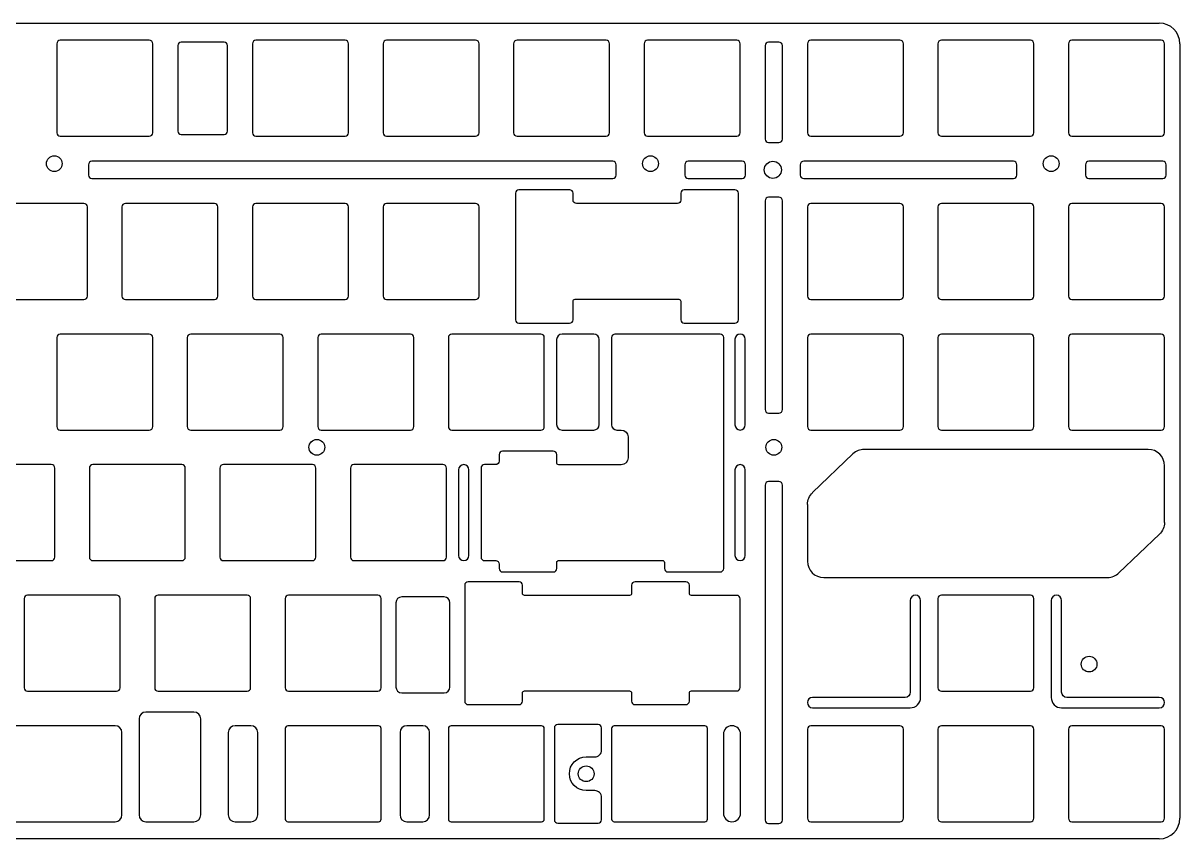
# Model space of a CAD drawing. Header units: millimetres. Extents: x 60 to 407, y 59 to 178.
# Drawn here: x 238.7 to 407.5, y 59.4 to 178.4 of the extents above; entities that cross this region are included whole.
import ezdxf

# ---------------------------------------------------------------- set-up
doc = ezdxf.new("R2010")
doc.units = ezdxf.units.MM
doc.header["$MEASUREMENT"] = 0

msp = doc.modelspace()

# ---------------------------------------------------------------- linework, layer by layer
for p, q in [((63.34, 178.42), (371.51, 178.42)), ((371.51, 178.42), (375.85, 178.42)), ((375.85, 178.42), (404.46, 178.42)), ((257.08, 175.92), (244.08, 175.92)), ((267.99, 175.65), (261.73, 175.65)), ((285.64, 175.92), (272.64, 175.92)), ((304.69, 175.92), (291.69, 175.92)), ((323.74, 175.92), (310.74, 175.92)), ((342.79, 175.92), (329.79, 175.92)), ((348.95, 175.65), (347.45, 175.65)), ((366.61, 175.92), (353.61, 175.92)), ((385.66, 175.92), (372.66, 175.92)), ((404.71, 175.92), (391.71, 175.92)), ((243.58, 175.42), (243.58, 162.42)), ((257.58, 162.42), (257.58, 175.42)), ((261.23, 175.15), (261.23, 162.68)), ((268.49, 162.68), (268.49, 175.15)), ((272.14, 175.42), (272.14, 162.42)), ((286.14, 162.42), (286.14, 175.42)), ((291.19, 175.42), (291.19, 162.42)), ((305.19, 162.42), (305.19, 175.42)), ((310.24, 175.42), (310.24, 162.42)), ((324.24, 162.42), (324.24, 175.42)), ((329.29, 175.42), (329.29, 162.42)), ((343.29, 162.42), (343.29, 175.42)), ((346.95, 175.15), (346.95, 161.51)), ((349.45, 161.51), (349.45, 175.15)), ((353.11, 175.42), (353.11, 162.42)), ((367.11, 162.42), (367.11, 175.42)), ((372.16, 175.42), (372.16, 162.42)), ((386.16, 162.42), (386.16, 175.42)), ((391.21, 175.42), (391.21, 162.42)), ((405.21, 162.42), (405.21, 175.42)), ((407.46, 175.42), (407.46, 62.41)), ((261.73, 162.18), (267.99, 162.18)), ((244.08, 161.92), (257.08, 161.92)), ((272.64, 161.92), (285.64, 161.92)), ((291.69, 161.92), (304.69, 161.92)), ((310.74, 161.92), (323.74, 161.92)), ((329.79, 161.92), (342.79, 161.92)), ((347.45, 161.01), (348.95, 161.01)), ((353.61, 161.92), (366.61, 161.92)), ((372.66, 161.92), (385.66, 161.92)), ((391.71, 161.92), (404.71, 161.92)), ((248.21, 157.76), (248.21, 156.26)), ((324.71, 158.26), (248.71, 158.26)), ((325.21, 156.26), (325.21, 157.76)), ((335.21, 157.76), (335.21, 156.26)), ((343.57, 158.26), (335.71, 158.26)), ((344.07, 156.26), (344.07, 157.76)), ((352.07, 157.76), (352.07, 156.26)), ((383.18, 158.26), (352.57, 158.26)), ((383.68, 156.26), (383.68, 157.76)), ((393.68, 157.76), (393.68, 156.26)), ((404.96, 158.26), (394.18, 158.26)), ((405.46, 156.26), (405.46, 157.76)), ((248.71, 155.76), (324.71, 155.76)), ((335.71, 155.76), (343.57, 155.76)), ((352.57, 155.76), (383.18, 155.76)), ((394.18, 155.76), (404.96, 155.76)), ((318.42, 154.09), (311, 154.09)), ((342.54, 154.09), (335.12, 154.09)), ((247.54, 152.1), (234.54, 152.1)), ((266.59, 152.1), (253.59, 152.1)), ((285.64, 152.1), (272.64, 152.1)), ((304.69, 152.1), (291.69, 152.1)), ((310.5, 153.6), (310.5, 135.14)), ((318.91, 152.6), (318.91, 153.6)), ((334.13, 152.1), (319.41, 152.1)), ((334.63, 153.6), (334.63, 152.6)), ((343.03, 135.14), (343.03, 153.6)), ((346.95, 152.51), (346.95, 122.03)), ((348.95, 153.01), (347.45, 153.01)), ((349.45, 122.03), (349.45, 152.51)), ((366.61, 152.1), (353.61, 152.1)), ((385.66, 152.1), (372.66, 152.1)), ((404.71, 152.1), (391.71, 152.1)), ((248.04, 138.6), (248.04, 151.6)), ((253.09, 151.6), (253.09, 138.6)), ((267.09, 138.6), (267.09, 151.6)), ((272.14, 151.6), (272.14, 138.6)), ((286.14, 138.6), (286.14, 151.6)), ((291.19, 151.6), (291.19, 138.6)), ((305.19, 138.6), (305.19, 151.6)), ((353.11, 151.6), (353.11, 138.6)), ((367.11, 138.6), (367.11, 151.6)), ((372.16, 151.6), (372.16, 138.6)), ((386.16, 138.6), (386.16, 151.6)), ((391.21, 151.6), (391.21, 138.6)), ((405.21, 138.6), (405.21, 151.6)), ((234.54, 138.1), (247.54, 138.1)), ((253.59, 138.1), (266.59, 138.1)), ((272.64, 138.1), (285.64, 138.1)), ((291.69, 138.1), (304.69, 138.1)), ((318.91, 135.14), (318.91, 137.83)), ((319.21, 138.13), (334.33, 138.13)), ((334.63, 137.83), (334.63, 135.14)), ((353.61, 138.1), (366.61, 138.1)), ((372.66, 138.1), (385.66, 138.1)), ((391.71, 138.1), (404.71, 138.1)), ((311, 134.64), (318.41, 134.64)), ((335.13, 134.64), (342.53, 134.64)), ((243.57, 132.55), (243.57, 119.55)), ((257.07, 133.05), (244.07, 133.05)), ((257.57, 119.55), (257.57, 132.55)), ((262.62, 132.55), (262.62, 119.55)), ((276.12, 133.05), (263.12, 133.05)), ((276.62, 119.55), (276.62, 132.55)), ((281.67, 132.55), (281.67, 119.55)), ((295.17, 133.05), (282.17, 133.05)), ((295.67, 119.55), (295.67, 132.55)), ((300.72, 132.55), (300.72, 119.55)), ((314.22, 133.05), (301.22, 133.05)), ((314.72, 119.55), (314.72, 132.55)), ((316.51, 132.25), (316.51, 119.85)), ((321.94, 133.05), (317.31, 133.05)), ((322.74, 119.85), (322.74, 132.25)), ((324.53, 132.55), (324.53, 119.8)), ((340.39, 133.05), (325.03, 133.05)), ((340.89, 98.84), (340.89, 132.55)), ((342.54, 132.3), (342.54, 119.81)), ((344.05, 119.81), (344.05, 132.3)), ((353.11, 132.55), (353.11, 119.55)), ((366.61, 133.05), (353.61, 133.05)), ((367.11, 119.55), (367.11, 132.55)), ((372.16, 132.55), (372.16, 119.55)), ((385.66, 133.05), (372.66, 133.05)), ((386.16, 119.55), (386.16, 132.55)), ((391.21, 132.55), (391.21, 119.55)), ((404.71, 133.05), (391.71, 133.05)), ((405.21, 119.55), (405.21, 132.55)), ((347.45, 121.53), (348.95, 121.53)), ((244.07, 119.05), (257.07, 119.05)), ((263.12, 119.05), (276.12, 119.05)), ((282.17, 119.05), (295.17, 119.05)), ((301.22, 119.05), (314.22, 119.05)), ((317.31, 119.05), (321.94, 119.05)), ((325.28, 119.05), (325.94, 119.05)), ((353.61, 119.05), (366.61, 119.05)), ((372.66, 119.05), (385.66, 119.05)), ((391.71, 119.05), (404.71, 119.05)), ((326.94, 118.05), (326.94, 114.98)), ((308.12, 115.47), (308.12, 114.5)), ((316.03, 115.97), (308.62, 115.97)), ((316.53, 114.28), (316.53, 115.47)), ((359.75, 115.57), (353.84, 109.92)), ((402.82, 116.23), (361.4, 116.23)), ((242.78, 114), (229.28, 114)), ((243.28, 100.5), (243.28, 113.5)), ((248.33, 113.5), (248.33, 100.5)), ((261.83, 114), (248.83, 114)), ((262.33, 100.5), (262.33, 113.5)), ((267.38, 113.5), (267.38, 100.5)), ((280.88, 114), (267.88, 114)), ((281.38, 100.5), (281.38, 113.5)), ((286.43, 113.5), (286.43, 100.5)), ((299.93, 114), (286.93, 114)), ((300.43, 100.5), (300.43, 113.5)), ((302.2, 113.25), (302.2, 100.76)), ((303.72, 100.76), (303.72, 113.25)), ((305.48, 113.5), (305.48, 100.5)), ((307.62, 114), (305.98, 114)), ((325.94, 113.98), (316.83, 113.98)), ((342.54, 113.25), (342.54, 100.76)), ((344.05, 100.76), (344.05, 113.25)), ((405.21, 105.58), (405.21, 113.84)), ((348.95, 111.53), (347.45, 111.53)), ((346.95, 111.03), (346.95, 62.15)), ((349.45, 62.15), (349.45, 111.03)), ((353.11, 108.19), (353.11, 99.93)), ((398.57, 98.2), (404.47, 103.85)), ((229.78, 100), (242.78, 100)), ((248.83, 100), (261.83, 100)), ((267.88, 100), (280.88, 100)), ((286.93, 100), (299.93, 100)), ((305.98, 100), (307.62, 100)), ((316.54, 98.84), (316.54, 99.73)), ((316.84, 100.03), (331.94, 100.03)), ((332.24, 99.73), (332.24, 98.84)), ((308.12, 99.5), (308.12, 98.84)), ((308.62, 98.34), (316.04, 98.34)), ((332.74, 98.34), (340.39, 98.34)), ((303.1, 96.42), (303.1, 79.49)), ((311.03, 96.92), (303.6, 96.92)), ((311.53, 95.23), (311.53, 96.42)), ((327.46, 96.42), (327.46, 95.23)), ((335.38, 96.92), (327.96, 96.92)), ((335.88, 95.23), (335.88, 96.42)), ((355.5, 97.54), (396.92, 97.54)), ((252.31, 94.95), (239.31, 94.95)), ((271.36, 94.95), (258.36, 94.95)), ((290.41, 94.95), (277.41, 94.95)), ((300.1, 94.7), (293.91, 94.7)), ((327.16, 94.93), (311.83, 94.93)), ((342.79, 94.93), (336.18, 94.93)), ((385.66, 94.95), (372.66, 94.95)), ((238.81, 94.45), (238.81, 81.45)), ((252.81, 81.45), (252.81, 94.45)), ((257.86, 94.45), (257.86, 81.45)), ((271.86, 81.45), (271.86, 94.45)), ((276.91, 94.45), (276.91, 81.45)), ((290.91, 81.45), (290.91, 94.45)), ((293.06, 93.85), (293.06, 81.56)), ((300.95, 81.56), (300.95, 93.85)), ((343.29, 81.48), (343.29, 94.43)), ((368.11, 94.2), (368.11, 80.8)), ((369.63, 80.04), (369.63, 94.2)), ((372.16, 94.45), (372.16, 81.45)), ((386.16, 81.45), (386.16, 94.45)), ((388.68, 94.2), (388.68, 80.04)), ((390.2, 80.8), (390.2, 94.2)), ((239.31, 80.95), (252.31, 80.95)), ((258.36, 80.95), (271.36, 80.95)), ((277.41, 80.95), (290.41, 80.95)), ((293.91, 80.7), (300.1, 80.7)), ((311.53, 79.49), (311.53, 80.68)), ((311.83, 80.98), (327.15, 80.98)), ((327.45, 80.68), (327.45, 79.49)), ((335.88, 79.49), (335.88, 80.68)), ((336.18, 80.98), (342.79, 80.98)), ((367.35, 80.04), (353.87, 80.04)), ((372.66, 80.95), (385.66, 80.95)), ((404.46, 80.04), (390.96, 80.04)), ((263.59, 77.9), (256.59, 77.9)), ((303.6, 78.99), (311.03, 78.99)), ((327.95, 78.99), (335.38, 78.99)), ((353.87, 78.52), (368.11, 78.52)), ((390.2, 78.52), (404.46, 78.52)), ((255.59, 76.9), (255.59, 62.9)), ((264.59, 62.9), (264.59, 76.9)), ((252.09, 75.9), (211.94, 75.9)), ((253.09, 62.9), (253.09, 74.9)), ((268.59, 74.9), (268.59, 62.9)), ((271.91, 75.9), (269.59, 75.9)), ((272.91, 62.9), (272.91, 74.9)), ((276.91, 75.5), (276.91, 62.3)), ((290.51, 75.9), (277.31, 75.9)), ((290.91, 62.3), (290.91, 75.5)), ((293.66, 74.9), (293.66, 62.9)), ((296.97, 75.9), (294.66, 75.9)), ((297.97, 62.9), (297.97, 74.9)), ((300.72, 75.5), (300.72, 62.3)), ((314.32, 75.9), (301.12, 75.9)), ((314.72, 62.3), (314.72, 75.5)), ((324.53, 75.5), (324.53, 62.3)), ((338.13, 75.9), (324.93, 75.9)), ((338.53, 62.3), (338.53, 75.5)), ((340.85, 74.65), (340.85, 63.15)), ((343.35, 63.15), (343.35, 74.65)), ((353.11, 75.4), (353.11, 62.4)), ((366.61, 75.9), (353.61, 75.9)), ((367.11, 62.4), (367.11, 75.4)), ((372.16, 75.4), (372.16, 62.4)), ((385.66, 75.9), (372.66, 75.9)), ((386.16, 62.4), (386.16, 75.4)), ((391.21, 75.4), (391.21, 62.4)), ((404.71, 75.9), (391.71, 75.9)), ((405.21, 62.4), (405.21, 75.4)), ((211.94, 61.9), (252.09, 61.9)), ((256.59, 61.9), (263.59, 61.9)), ((269.59, 61.9), (271.91, 61.9)), ((277.31, 61.9), (290.51, 61.9)), ((294.66, 61.9), (296.97, 61.9)), ((301.12, 61.9), (314.32, 61.9)), ((324.93, 61.9), (338.13, 61.9)), ((347.45, 61.65), (348.95, 61.65)), ((353.61, 61.9), (366.61, 61.9)), ((372.66, 61.9), (385.66, 61.9)), ((391.71, 61.9), (404.71, 61.9)), ((285.98, 59.4), (119.9, 59.4)), ((404.46, 59.4), (285.98, 59.4))]:
    msp.add_line(p, q)
msp.add_lwpolyline([(320.82, 66.45, -1), (320.82, 71.35), (322.07, 71.35, 0.414214), (323.07, 72.35), (323.07, 75.6, 0.414214), (322.57, 76.1), (316.69, 76.1, 0.414214), (316.19, 75.6), (316.19, 62.2, 0.414214), (316.69, 61.7), (322.57, 61.7, 0.414214), (323.07, 62.2), (323.07, 65.45, 0.414214), (322.07, 66.45)], format="xyb", close=True)
for centre, radius in [((243.21, 157.92), 1.15), ((330.21, 157.92), 1.15), ((388.68, 157.92), 1.15), ((348.07, 157.01), 1.25), ((281.53, 116.53), 1.15), ((348.21, 116.53), 1.15), ((394.21, 84.9), 1.15), ((320.82, 68.9), 1.15)]:
    msp.add_circle(centre, radius)
for centre, radius, start, end in [((404.46, 175.42), 3, 0, 90), ((361.4, 113.84), 2.39, 90, 133.7532), ((396.92, 99.93), 2.39, 270, 313.7532), ((404.46, 62.41), 3, 270, 0)]:
    msp.add_arc(centre, radius, start, end)
at = {"extrusion": (0, 0, -1)}
for centre, start_param, end_param in [((355.47, 108.2), 1.164124, 1.977469), ((402.85, 105.56), 4.305716, 5.119062)]:
    msp.add_ellipse(centre, major_axis=(-0.93, -2.18), ratio=0.992184, start_param=start_param, end_param=end_param, dxfattribs=at)
for points in [[(244.08, 175.92), (243.8, 175.92), (243.58, 175.69), (243.58, 175.42)], [(257.58, 175.42), (257.58, 175.69), (257.35, 175.92), (257.08, 175.92)], [(261.73, 175.65), (261.45, 175.65), (261.23, 175.43), (261.23, 175.15)], [(268.49, 175.15), (268.49, 175.43), (268.27, 175.65), (267.99, 175.65)], [(272.64, 175.92), (272.37, 175.92), (272.14, 175.69), (272.14, 175.42)], [(286.14, 175.42), (286.14, 175.69), (285.92, 175.92), (285.64, 175.92)], [(291.69, 175.92), (291.42, 175.92), (291.19, 175.69), (291.19, 175.42)], [(305.19, 175.42), (305.19, 175.69), (304.97, 175.92), (304.69, 175.92)], [(310.74, 175.92), (310.47, 175.92), (310.24, 175.69), (310.24, 175.42)], [(324.24, 175.42), (324.24, 175.69), (324.02, 175.92), (323.74, 175.92)], [(329.79, 175.92), (329.52, 175.92), (329.29, 175.69), (329.29, 175.42)], [(343.29, 175.42), (343.29, 175.69), (343.07, 175.92), (342.79, 175.92)], [(347.45, 175.65), (347.17, 175.65), (346.95, 175.43), (346.95, 175.15)], [(349.45, 175.15), (349.45, 175.43), (349.23, 175.65), (348.95, 175.65)], [(353.61, 175.92), (353.33, 175.92), (353.11, 175.69), (353.11, 175.42)], [(367.11, 175.42), (367.11, 175.69), (366.88, 175.92), (366.61, 175.92)], [(372.66, 175.92), (372.38, 175.92), (372.16, 175.69), (372.16, 175.42)], [(386.16, 175.42), (386.16, 175.69), (385.93, 175.92), (385.66, 175.92)], [(391.71, 175.92), (391.43, 175.92), (391.21, 175.69), (391.21, 175.42)], [(405.21, 175.42), (405.21, 175.69), (404.98, 175.92), (404.71, 175.92)], [(243.58, 162.42), (243.58, 162.14), (243.8, 161.92), (244.08, 161.92)], [(257.08, 161.92), (257.35, 161.92), (257.58, 162.14), (257.58, 162.42)], [(261.23, 162.68), (261.23, 162.4), (261.45, 162.18), (261.73, 162.18)], [(267.99, 162.18), (268.27, 162.18), (268.49, 162.4), (268.49, 162.68)], [(272.14, 162.42), (272.14, 162.14), (272.37, 161.92), (272.64, 161.92)], [(285.64, 161.92), (285.92, 161.92), (286.14, 162.14), (286.14, 162.42)], [(291.19, 162.42), (291.19, 162.14), (291.42, 161.92), (291.69, 161.92)], [(304.69, 161.92), (304.97, 161.92), (305.19, 162.14), (305.19, 162.42)], [(310.24, 162.42), (310.24, 162.14), (310.47, 161.92), (310.74, 161.92)], [(323.74, 161.92), (324.02, 161.92), (324.24, 162.14), (324.24, 162.42)], [(329.29, 162.42), (329.29, 162.14), (329.52, 161.92), (329.79, 161.92)], [(342.79, 161.92), (343.07, 161.92), (343.29, 162.14), (343.29, 162.42)], [(353.11, 162.42), (353.11, 162.14), (353.33, 161.92), (353.61, 161.92)], [(366.61, 161.92), (366.88, 161.92), (367.11, 162.14), (367.11, 162.42)], [(372.16, 162.42), (372.16, 162.14), (372.38, 161.92), (372.66, 161.92)], [(385.66, 161.92), (385.93, 161.92), (386.16, 162.14), (386.16, 162.42)], [(391.21, 162.42), (391.21, 162.14), (391.43, 161.92), (391.71, 161.92)], [(404.71, 161.92), (404.98, 161.92), (405.21, 162.14), (405.21, 162.42)], [(346.95, 161.51), (346.95, 161.23), (347.17, 161.01), (347.45, 161.01)], [(348.95, 161.01), (349.23, 161.01), (349.45, 161.23), (349.45, 161.51)], [(248.71, 158.26), (248.43, 158.26), (248.21, 158.04), (248.21, 157.76)], [(325.21, 157.76), (325.21, 158.04), (324.98, 158.26), (324.71, 158.26)], [(335.71, 158.26), (335.43, 158.26), (335.21, 158.04), (335.21, 157.76)], [(344.07, 157.76), (344.07, 158.04), (343.85, 158.26), (343.57, 158.26)], [(352.57, 158.26), (352.29, 158.26), (352.07, 158.04), (352.07, 157.76)], [(383.68, 157.76), (383.68, 158.04), (383.46, 158.26), (383.18, 158.26)], [(394.18, 158.26), (393.91, 158.26), (393.68, 158.04), (393.68, 157.76)], [(405.46, 157.76), (405.46, 158.04), (405.23, 158.26), (404.96, 158.26)], [(248.21, 156.26), (248.21, 155.98), (248.43, 155.76), (248.71, 155.76)], [(324.71, 155.76), (324.98, 155.76), (325.21, 155.98), (325.21, 156.26)], [(335.21, 156.26), (335.21, 155.98), (335.43, 155.76), (335.71, 155.76)], [(343.57, 155.76), (343.85, 155.76), (344.07, 155.98), (344.07, 156.26)], [(352.07, 156.26), (352.07, 155.98), (352.29, 155.76), (352.57, 155.76)], [(383.18, 155.76), (383.46, 155.76), (383.68, 155.98), (383.68, 156.26)], [(393.68, 156.26), (393.68, 155.98), (393.91, 155.76), (394.18, 155.76)], [(404.96, 155.76), (405.23, 155.76), (405.46, 155.98), (405.46, 156.26)], [(311, 154.09), (310.72, 154.09), (310.5, 153.87), (310.5, 153.6)], [(318.91, 153.6), (318.91, 153.87), (318.69, 154.09), (318.42, 154.09)], [(335.12, 154.09), (334.85, 154.09), (334.63, 153.87), (334.63, 153.6)], [(343.03, 153.6), (343.03, 153.87), (342.81, 154.09), (342.54, 154.09)], [(248.04, 151.6), (248.04, 151.88), (247.82, 152.1), (247.54, 152.1)], [(253.59, 152.1), (253.32, 152.1), (253.09, 151.88), (253.09, 151.6)], [(267.09, 151.6), (267.09, 151.88), (266.87, 152.1), (266.59, 152.1)], [(272.64, 152.1), (272.37, 152.1), (272.14, 151.88), (272.14, 151.6)], [(286.14, 151.6), (286.14, 151.88), (285.92, 152.1), (285.64, 152.1)], [(291.69, 152.1), (291.42, 152.1), (291.19, 151.88), (291.19, 151.6)], [(305.19, 151.6), (305.19, 151.88), (304.97, 152.1), (304.69, 152.1)], [(319.41, 152.1), (319.13, 152.1), (318.91, 152.33), (318.91, 152.6)], [(334.63, 152.6), (334.63, 152.33), (334.41, 152.1), (334.13, 152.1)], [(347.45, 153.01), (347.17, 153.01), (346.95, 152.79), (346.95, 152.51)], [(349.45, 152.51), (349.45, 152.79), (349.23, 153.01), (348.95, 153.01)], [(353.61, 152.1), (353.33, 152.1), (353.11, 151.88), (353.11, 151.6)], [(367.11, 151.6), (367.11, 151.88), (366.88, 152.1), (366.61, 152.1)], [(372.66, 152.1), (372.38, 152.1), (372.16, 151.88), (372.16, 151.6)], [(386.16, 151.6), (386.16, 151.88), (385.93, 152.1), (385.66, 152.1)], [(391.71, 152.1), (391.43, 152.1), (391.21, 151.88), (391.21, 151.6)], [(405.21, 151.6), (405.21, 151.88), (404.98, 152.1), (404.71, 152.1)], [(247.54, 138.1), (247.82, 138.1), (248.04, 138.33), (248.04, 138.6)], [(253.09, 138.6), (253.09, 138.33), (253.32, 138.1), (253.59, 138.1)], [(266.59, 138.1), (266.87, 138.1), (267.09, 138.33), (267.09, 138.6)], [(272.14, 138.6), (272.14, 138.33), (272.37, 138.1), (272.64, 138.1)], [(285.64, 138.1), (285.92, 138.1), (286.14, 138.33), (286.14, 138.6)], [(291.19, 138.6), (291.19, 138.33), (291.42, 138.1), (291.69, 138.1)], [(304.69, 138.1), (304.97, 138.1), (305.19, 138.33), (305.19, 138.6)], [(353.11, 138.6), (353.11, 138.33), (353.33, 138.1), (353.61, 138.1)], [(366.61, 138.1), (366.88, 138.1), (367.11, 138.33), (367.11, 138.6)], [(372.16, 138.6), (372.16, 138.33), (372.38, 138.1), (372.66, 138.1)], [(385.66, 138.1), (385.93, 138.1), (386.16, 138.33), (386.16, 138.6)], [(391.21, 138.6), (391.21, 138.33), (391.43, 138.1), (391.71, 138.1)], [(404.71, 138.1), (404.98, 138.1), (405.21, 138.33), (405.21, 138.6)], [(318.91, 137.83), (318.91, 138), (319.04, 138.13), (319.21, 138.13)], [(334.33, 138.13), (334.5, 138.13), (334.63, 138), (334.63, 137.83)], [(310.5, 135.14), (310.5, 134.87), (310.73, 134.64), (311, 134.64)], [(318.41, 134.64), (318.68, 134.64), (318.91, 134.87), (318.91, 135.14)], [(334.63, 135.14), (334.63, 134.87), (334.85, 134.64), (335.13, 134.64)], [(342.53, 134.64), (342.81, 134.64), (343.03, 134.87), (343.03, 135.14)], [(244.07, 133.05), (243.79, 133.05), (243.57, 132.83), (243.57, 132.55)], [(257.57, 132.55), (257.57, 132.83), (257.35, 133.05), (257.07, 133.05)], [(263.12, 133.05), (262.84, 133.05), (262.62, 132.83), (262.62, 132.55)], [(276.62, 132.55), (276.62, 132.83), (276.4, 133.05), (276.12, 133.05)], [(282.17, 133.05), (281.89, 133.05), (281.67, 132.83), (281.67, 132.55)], [(295.67, 132.55), (295.67, 132.83), (295.45, 133.05), (295.17, 133.05)], [(301.22, 133.05), (300.94, 133.05), (300.72, 132.83), (300.72, 132.55)], [(314.72, 132.55), (314.72, 132.83), (314.5, 133.05), (314.22, 133.05)], [(317.31, 133.05), (316.87, 133.05), (316.51, 132.7), (316.51, 132.25)], [(322.74, 132.25), (322.74, 132.7), (322.38, 133.05), (321.94, 133.05)], [(325.03, 133.05), (324.76, 133.05), (324.53, 132.83), (324.53, 132.55)], [(340.89, 132.55), (340.89, 132.83), (340.66, 133.05), (340.39, 133.05)], [(353.61, 133.05), (353.33, 133.05), (353.11, 132.83), (353.11, 132.55)], [(367.11, 132.55), (367.11, 132.83), (366.88, 133.05), (366.61, 133.05)], [(372.66, 133.05), (372.38, 133.05), (372.16, 132.83), (372.16, 132.55)], [(386.16, 132.55), (386.16, 132.83), (385.93, 133.05), (385.66, 133.05)], [(391.71, 133.05), (391.43, 133.05), (391.21, 132.83), (391.21, 132.55)], [(405.21, 132.55), (405.21, 132.83), (404.98, 133.05), (404.71, 133.05)], [(346.95, 122.03), (346.95, 121.75), (347.17, 121.53), (347.45, 121.53)], [(348.95, 121.53), (349.23, 121.53), (349.45, 121.75), (349.45, 122.03)], [(316.51, 119.85), (316.51, 119.41), (316.87, 119.05), (317.31, 119.05)], [(321.94, 119.05), (322.38, 119.05), (322.74, 119.41), (322.74, 119.85)], [(243.57, 119.55), (243.57, 119.28), (243.79, 119.05), (244.07, 119.05)], [(257.07, 119.05), (257.35, 119.05), (257.57, 119.28), (257.57, 119.55)], [(262.62, 119.55), (262.62, 119.28), (262.84, 119.05), (263.12, 119.05)], [(276.12, 119.05), (276.4, 119.05), (276.62, 119.28), (276.62, 119.55)], [(281.67, 119.55), (281.67, 119.28), (281.89, 119.05), (282.17, 119.05)], [(295.17, 119.05), (295.45, 119.05), (295.67, 119.28), (295.67, 119.55)], [(300.72, 119.55), (300.72, 119.28), (300.94, 119.05), (301.22, 119.05)], [(314.22, 119.05), (314.5, 119.05), (314.72, 119.28), (314.72, 119.55)], [(324.53, 119.8), (324.53, 119.39), (324.87, 119.05), (325.28, 119.05)], [(325.94, 119.05), (326.49, 119.05), (326.94, 118.61), (326.94, 118.05)], [(353.11, 119.55), (353.11, 119.28), (353.33, 119.05), (353.61, 119.05)], [(366.61, 119.05), (366.88, 119.05), (367.11, 119.28), (367.11, 119.55)], [(372.16, 119.55), (372.16, 119.28), (372.38, 119.05), (372.66, 119.05)], [(385.66, 119.05), (385.93, 119.05), (386.16, 119.28), (386.16, 119.55)], [(391.21, 119.55), (391.21, 119.28), (391.43, 119.05), (391.71, 119.05)], [(404.71, 119.05), (404.98, 119.05), (405.21, 119.28), (405.21, 119.55)], [(308.62, 115.97), (308.34, 115.97), (308.12, 115.74), (308.12, 115.47)], [(316.53, 115.47), (316.53, 115.74), (316.3, 115.97), (316.03, 115.97)], [(326.94, 114.98), (326.94, 114.43), (326.49, 113.98), (325.94, 113.98)], [(405.21, 113.84), (405.21, 115.16), (404.14, 116.23), (402.82, 116.23)], [(243.28, 113.5), (243.28, 113.78), (243.06, 114), (242.78, 114)], [(248.83, 114), (248.56, 114), (248.33, 113.78), (248.33, 113.5)], [(262.33, 113.5), (262.33, 113.78), (262.11, 114), (261.83, 114)], [(267.88, 114), (267.61, 114), (267.38, 113.78), (267.38, 113.5)], [(281.38, 113.5), (281.38, 113.78), (281.16, 114), (280.88, 114)], [(286.93, 114), (286.66, 114), (286.43, 113.78), (286.43, 113.5)], [(300.43, 113.5), (300.43, 113.78), (300.21, 114), (299.93, 114)], [(305.98, 114), (305.71, 114), (305.48, 113.78), (305.48, 113.5)], [(308.12, 114.5), (308.12, 114.23), (307.89, 114), (307.62, 114)], [(316.83, 113.98), (316.66, 113.98), (316.53, 114.11), (316.53, 114.28)], [(347.45, 111.53), (347.17, 111.53), (346.95, 111.31), (346.95, 111.03)], [(349.45, 111.03), (349.45, 111.31), (349.23, 111.53), (348.95, 111.53)], [(242.78, 100), (243.06, 100), (243.28, 100.23), (243.28, 100.5)], [(248.33, 100.5), (248.33, 100.23), (248.56, 100), (248.83, 100)], [(261.83, 100), (262.11, 100), (262.33, 100.23), (262.33, 100.5)], [(267.38, 100.5), (267.38, 100.23), (267.61, 100), (267.88, 100)], [(280.88, 100), (281.16, 100), (281.38, 100.23), (281.38, 100.5)], [(286.43, 100.5), (286.43, 100.23), (286.66, 100), (286.93, 100)], [(299.93, 100), (300.21, 100), (300.43, 100.23), (300.43, 100.5)], [(305.48, 100.5), (305.48, 100.23), (305.71, 100), (305.98, 100)], [(307.62, 100), (307.89, 100), (308.12, 99.78), (308.12, 99.5)], [(316.54, 99.73), (316.54, 99.9), (316.67, 100.03), (316.84, 100.03)], [(331.94, 100.03), (332.11, 100.03), (332.24, 99.9), (332.24, 99.73)], [(353.11, 99.93), (353.11, 98.61), (354.18, 97.54), (355.5, 97.54)], [(308.12, 98.84), (308.12, 98.57), (308.34, 98.34), (308.62, 98.34)], [(316.04, 98.34), (316.31, 98.34), (316.54, 98.57), (316.54, 98.84)], [(332.24, 98.84), (332.24, 98.57), (332.47, 98.34), (332.74, 98.34)], [(340.39, 98.34), (340.66, 98.34), (340.89, 98.57), (340.89, 98.84)], [(303.6, 96.92), (303.32, 96.92), (303.1, 96.69), (303.1, 96.42)], [(311.53, 96.42), (311.53, 96.69), (311.31, 96.92), (311.03, 96.92)], [(327.96, 96.92), (327.68, 96.92), (327.46, 96.69), (327.46, 96.42)], [(335.88, 96.42), (335.88, 96.69), (335.65, 96.92), (335.38, 96.92)], [(239.31, 94.95), (239.03, 94.95), (238.81, 94.73), (238.81, 94.45)], [(252.81, 94.45), (252.81, 94.73), (252.58, 94.95), (252.31, 94.95)], [(258.36, 94.95), (258.08, 94.95), (257.86, 94.73), (257.86, 94.45)], [(271.86, 94.45), (271.86, 94.73), (271.63, 94.95), (271.36, 94.95)], [(277.41, 94.95), (277.13, 94.95), (276.91, 94.73), (276.91, 94.45)], [(290.91, 94.45), (290.91, 94.73), (290.68, 94.95), (290.41, 94.95)], [(293.91, 94.7), (293.44, 94.7), (293.06, 94.32), (293.06, 93.85)], [(300.95, 93.85), (300.95, 94.32), (300.57, 94.7), (300.1, 94.7)], [(311.83, 94.93), (311.67, 94.93), (311.53, 95.06), (311.53, 95.23)], [(327.46, 95.23), (327.46, 95.06), (327.32, 94.93), (327.16, 94.93)], [(336.18, 94.93), (336.01, 94.93), (335.88, 95.06), (335.88, 95.23)], [(343.29, 94.43), (343.29, 94.71), (343.07, 94.93), (342.79, 94.93)], [(368.87, 94.95), (368.45, 94.95), (368.11, 94.61), (368.11, 94.2)], [(369.63, 94.2), (369.63, 94.61), (369.29, 94.95), (368.87, 94.95)], [(372.66, 94.95), (372.38, 94.95), (372.16, 94.73), (372.16, 94.45)], [(386.16, 94.45), (386.16, 94.73), (385.93, 94.95), (385.66, 94.95)], [(389.44, 94.95), (389.02, 94.95), (388.68, 94.61), (388.68, 94.2)], [(390.2, 94.2), (390.2, 94.61), (389.86, 94.95), (389.44, 94.95)], [(238.81, 81.45), (238.81, 81.18), (239.03, 80.95), (239.31, 80.95)], [(252.31, 80.95), (252.58, 80.95), (252.81, 81.18), (252.81, 81.45)], [(257.86, 81.45), (257.86, 81.18), (258.08, 80.95), (258.36, 80.95)], [(271.36, 80.95), (271.63, 80.95), (271.86, 81.18), (271.86, 81.45)], [(276.91, 81.45), (276.91, 81.18), (277.13, 80.95), (277.41, 80.95)], [(290.41, 80.95), (290.68, 80.95), (290.91, 81.18), (290.91, 81.45)], [(293.06, 81.56), (293.06, 81.09), (293.44, 80.7), (293.91, 80.7)], [(300.1, 80.7), (300.57, 80.7), (300.95, 81.09), (300.95, 81.56)], [(342.79, 80.98), (343.07, 80.98), (343.29, 81.2), (343.29, 81.48)], [(372.16, 81.45), (372.16, 81.18), (372.38, 80.95), (372.66, 80.95)], [(385.66, 80.95), (385.93, 80.95), (386.16, 81.18), (386.16, 81.45)], [(303.1, 79.49), (303.1, 79.22), (303.32, 78.99), (303.6, 78.99)], [(311.03, 78.99), (311.31, 78.99), (311.53, 79.22), (311.53, 79.49)], [(311.53, 80.68), (311.53, 80.85), (311.67, 80.98), (311.83, 80.98)], [(327.15, 80.98), (327.31, 80.98), (327.45, 80.85), (327.45, 80.68)], [(327.45, 79.49), (327.45, 79.22), (327.67, 78.99), (327.95, 78.99)], [(335.38, 78.99), (335.65, 78.99), (335.88, 79.22), (335.88, 79.49)], [(335.88, 80.68), (335.88, 80.85), (336.01, 80.98), (336.18, 80.98)], [(353.87, 80.04), (353.45, 80.04), (353.11, 79.7), (353.11, 79.28)], [(368.11, 80.8), (368.11, 80.38), (367.77, 80.04), (367.35, 80.04)], [(368.11, 78.52), (368.95, 78.52), (369.63, 79.2), (369.63, 80.04)], [(388.68, 80.04), (388.68, 79.2), (389.36, 78.52), (390.2, 78.52)], [(390.96, 80.04), (390.54, 80.04), (390.2, 80.38), (390.2, 80.8)], [(405.22, 79.28), (405.22, 79.7), (404.88, 80.04), (404.46, 80.04)], [(256.59, 77.9), (256.04, 77.9), (255.59, 77.46), (255.59, 76.9)], [(264.59, 76.9), (264.59, 77.46), (264.15, 77.9), (263.59, 77.9)], [(353.11, 79.28), (353.11, 78.86), (353.45, 78.52), (353.87, 78.52)], [(404.46, 78.52), (404.88, 78.52), (405.22, 78.86), (405.22, 79.28)], [(253.09, 74.9), (253.09, 75.46), (252.64, 75.9), (252.09, 75.9)], [(269.59, 75.9), (269.04, 75.9), (268.59, 75.46), (268.59, 74.9)], [(272.91, 74.9), (272.91, 75.46), (272.46, 75.9), (271.91, 75.9)], [(277.31, 75.9), (277.09, 75.9), (276.91, 75.73), (276.91, 75.5)], [(290.91, 75.5), (290.91, 75.73), (290.73, 75.9), (290.51, 75.9)], [(294.66, 75.9), (294.1, 75.9), (293.66, 75.46), (293.66, 74.9)], [(297.97, 74.9), (297.97, 75.46), (297.52, 75.9), (296.97, 75.9)], [(301.12, 75.9), (300.9, 75.9), (300.72, 75.73), (300.72, 75.5)], [(314.72, 75.5), (314.72, 75.73), (314.54, 75.9), (314.32, 75.9)], [(324.93, 75.9), (324.71, 75.9), (324.53, 75.73), (324.53, 75.5)], [(338.53, 75.5), (338.53, 75.73), (338.35, 75.9), (338.13, 75.9)], [(342.1, 75.9), (341.41, 75.9), (340.85, 75.35), (340.85, 74.65)], [(343.35, 74.65), (343.35, 75.35), (342.79, 75.9), (342.1, 75.9)], [(353.61, 75.9), (353.33, 75.9), (353.11, 75.68), (353.11, 75.4)], [(367.11, 75.4), (367.11, 75.68), (366.88, 75.9), (366.61, 75.9)], [(372.66, 75.9), (372.38, 75.9), (372.16, 75.68), (372.16, 75.4)], [(386.16, 75.4), (386.16, 75.68), (385.93, 75.9), (385.66, 75.9)], [(391.71, 75.9), (391.43, 75.9), (391.21, 75.68), (391.21, 75.4)], [(405.21, 75.4), (405.21, 75.68), (404.98, 75.9), (404.71, 75.9)], [(252.09, 61.9), (252.64, 61.9), (253.09, 62.35), (253.09, 62.9)], [(255.59, 62.9), (255.59, 62.35), (256.04, 61.9), (256.59, 61.9)], [(263.59, 61.9), (264.15, 61.9), (264.59, 62.35), (264.59, 62.9)], [(268.59, 62.9), (268.59, 62.35), (269.04, 61.9), (269.59, 61.9)], [(271.91, 61.9), (272.46, 61.9), (272.91, 62.35), (272.91, 62.9)], [(293.66, 62.9), (293.66, 62.35), (294.1, 61.9), (294.66, 61.9)], [(296.97, 61.9), (297.52, 61.9), (297.97, 62.35), (297.97, 62.9)], [(340.85, 63.15), (340.85, 62.46), (341.41, 61.9), (342.1, 61.9)], [(342.1, 61.9), (342.79, 61.9), (343.35, 62.46), (343.35, 63.15)], [(276.91, 62.3), (276.91, 62.08), (277.09, 61.9), (277.31, 61.9)], [(290.51, 61.9), (290.73, 61.9), (290.91, 62.08), (290.91, 62.3)], [(300.72, 62.3), (300.72, 62.08), (300.9, 61.9), (301.12, 61.9)], [(314.32, 61.9), (314.54, 61.9), (314.72, 62.08), (314.72, 62.3)], [(324.53, 62.3), (324.53, 62.08), (324.71, 61.9), (324.93, 61.9)], [(338.13, 61.9), (338.35, 61.9), (338.53, 62.08), (338.53, 62.3)], [(346.95, 62.15), (346.95, 61.88), (347.17, 61.65), (347.45, 61.65)], [(348.95, 61.65), (349.23, 61.65), (349.45, 61.88), (349.45, 62.15)], [(353.11, 62.4), (353.11, 62.13), (353.33, 61.9), (353.61, 61.9)], [(366.61, 61.9), (366.88, 61.9), (367.11, 62.13), (367.11, 62.4)], [(372.16, 62.4), (372.16, 62.13), (372.38, 61.9), (372.66, 61.9)], [(385.66, 61.9), (385.93, 61.9), (386.16, 62.13), (386.16, 62.4)], [(391.21, 62.4), (391.21, 62.13), (391.43, 61.9), (391.71, 61.9)], [(404.71, 61.9), (404.98, 61.9), (405.21, 62.13), (405.21, 62.4)]]:
    msp.add_open_spline(points, degree=3)
for points, knots in [([(344.05, 132.3), (344.05, 132.71), (343.71, 133.05), (343.29, 133.05), (342.88, 133.05), (342.54, 132.71), (342.54, 132.3)], [-7, -7, -7, -7, -5.999997, -5.999997, -5.999997, -5, -5, -5, -5]), ([(342.54, 119.81), (342.54, 119.39), (342.88, 119.05), (343.29, 119.05), (343.71, 119.05), (344.05, 119.39), (344.05, 119.81)], [-10, -10, -10, -10, -8.999997, -8.999997, -8.999997, -8, -8, -8, -8]), ([(303.72, 113.25), (303.72, 113.66), (303.38, 114), (302.96, 114), (302.54, 114), (302.2, 113.66), (302.2, 113.25)], [-7, -7, -7, -7, -5.999997, -5.999997, -5.999997, -5, -5, -5, -5]), ([(344.05, 113.25), (344.05, 113.66), (343.71, 114), (343.29, 114), (342.88, 114), (342.54, 113.66), (342.54, 113.25)], [-7, -7, -7, -7, -5.999997, -5.999997, -5.999997, -5, -5, -5, -5]), ([(302.2, 100.76), (302.2, 100.34), (302.54, 100), (302.96, 100), (303.38, 100), (303.72, 100.34), (303.72, 100.76)], [-10, -10, -10, -10, -8.999997, -8.999997, -8.999997, -8, -8, -8, -8]), ([(342.54, 100.76), (342.54, 100.34), (342.88, 100), (343.29, 100), (343.71, 100), (344.05, 100.34), (344.05, 100.76)], [-10, -10, -10, -10, -8.999997, -8.999997, -8.999997, -8, -8, -8, -8])]:
    msp.add_open_spline(points, degree=3, knots=knots)

doc.saveas('drawing.dxf')
